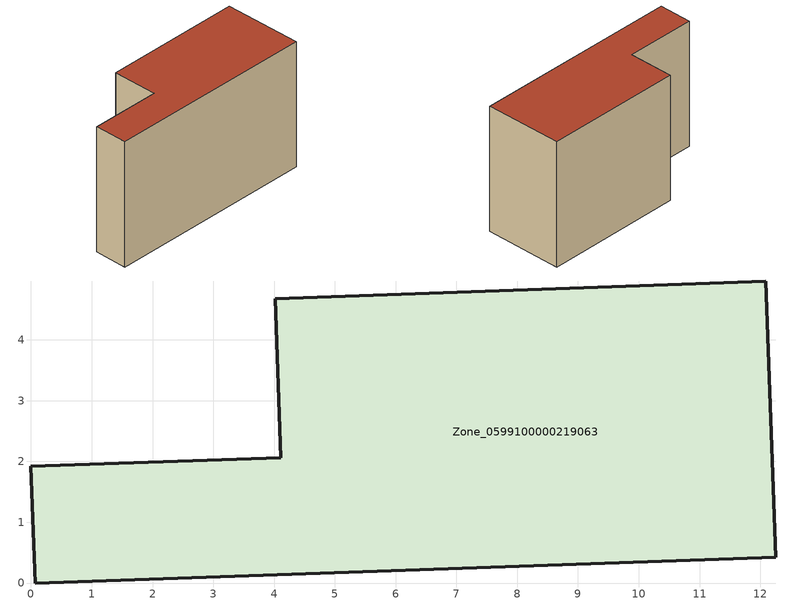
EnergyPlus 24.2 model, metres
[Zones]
Zone_0599100000219063
 floor ground (C_G): 0,1.92 4.11,2.06 4.02,4.68 12.09,4.97 12.25,0.42 0.07,0 z0
 wall outside (C_F): 4.11,2.06 0,1.92 0.07,0 12.25,0.42 12.09,4.97 4.02,4.68 4.11,2.06 z0:7.39
 roof outside (C_R): 12.09,4.97 4.02,4.68 4.11,2.06 0,1.92 0.07,0 12.25,0.42 z7.39
[BUILDING]
Pand.0599100000219063: North Axis=0; Terrain=City; Loads Convergence Tolerance Value=0.04; Temperature Convergence Tolerance Value=0.4; Solar Distribution=FullExterior; Maximum Number of Warmup Days=25; Minimum Number of Warmup Days=1
[Site:Location]
Rotterdam.The.Hague.AP_ZH_NLD Design_Conditions: Latitude=51.96; Longitude=4.45; Time Zone=1; Elevation=-4.5
[SITE:GROUNDTEMPERATURE:BUILDINGSURFACE]
18, 18, 18, 18, 18, 18, 18, 18, 18, 18, 18, 18
[MATERIAL] Thermal Absorptance=0.9; Solar Absorptance=0.7; Visible Absorptance=0.7
Name | Roughness | Thickness | Conductivity | Density | Specific Heat
G.TI.1946 | MediumSmooth | 0.15 | 1 | 540 | 1210
F.TI.1946 | Rough | 0.3 | 0.857143 | 1920 | 840
R.TI.1946 | MediumRough | 0.2 | 0.1 | 1500 | 1000
[CONSTRUCTION]
C_G: G.TI.1946
C_F: F.TI.1946
C_R: R.TI.1946
[ZONE]
Zone_0599100000219063: Type=1; Multiplier=1; Ceiling Height=Autocalculate; Volume=Autocalculate; Floor Area=autocalculate; Part of Total Floor Area=Yes
[ZONEINFILTRATION:DESIGNFLOWRATE]
Infil_Zone_0599100000219063: Zone or ZoneList or Space or SpaceList=Zone_0599100000219063; Schedule=AlwaysOn; Design Flow Rate Calculation Method=Flow/Area; Flow Rate per Floor Area=0.003; Constant Term Coefficient=1; Temperature Term Coefficient=0; Velocity Term Coefficient=0; Velocity Squared Term Coefficient=0
[HVACTEMPLATE:ZONE:IDEALLOADSAIRSYSTEM]
Zone_0599100000219063: Maximum Heating Supply Air Temperature=50; Minimum Cooling Supply Air Temperature=13; Maximum Heating Supply Air Humidity Ratio=0.0156; Minimum Cooling Supply Air Humidity Ratio=0.0077; Heating Limit=NoLimit; Cooling Limit=NoLimit; Dehumidification Control Type=ConstantSensibleHeatRatio; Cooling Sensible Heat Ratio=0.7; Dehumidification Setpoint=60; Humidification Control Type=None; Humidification Setpoint=30; Outdoor Air Method=None; Outdoor Air Flow Rate per Person=0.00944; Outdoor Air Flow Rate per Zone Floor Area=0; Outdoor Air Flow Rate per Zone=0; Demand Controlled Ventilation Type=None; Outdoor Air Economizer Type=NoEconomizer; Heat Recovery Type=None; Sensible Heat Recovery Effectiveness=0.7; Latent Heat Recovery Effectiveness=0.65
[ZONECONTROL:THERMOSTAT]
ThermostatControl_Zone_0599100000219063: Zone or ZoneList=Zone_0599100000219063; Control Type Schedule=DualSetpointControlType; Control 1=Thermostat_Zone_0599100000219063; Temperature Difference Between Cutout And Setpoint=0
[THERMOSTATSETPOINT:DUALSETPOINT]
Thermostat_Zone_0599100000219063: Heating Setpoint Temperature Schedule=HeatingSetpoint_Zone_0599100000219063; Cooling Setpoint Temperature Schedule=CoolingSetpoint_Zone_0599100000219063
[SCHEDULE:COMPACT]
HeatingSetpoint_Zone_0599100000219063: Through: 12/31, For: AllDays, Until: 24:00, 21
CoolingSetpoint_Zone_0599100000219063: Through: 12/31, For: AllDays, Until: 24:00, 24
DualSetpointControlType: Through: 12/31, For: AllDays, Until: 24:00, 4
AlwaysOn: Through: 12/31, For: AllDays, Until: 24:00, 1
